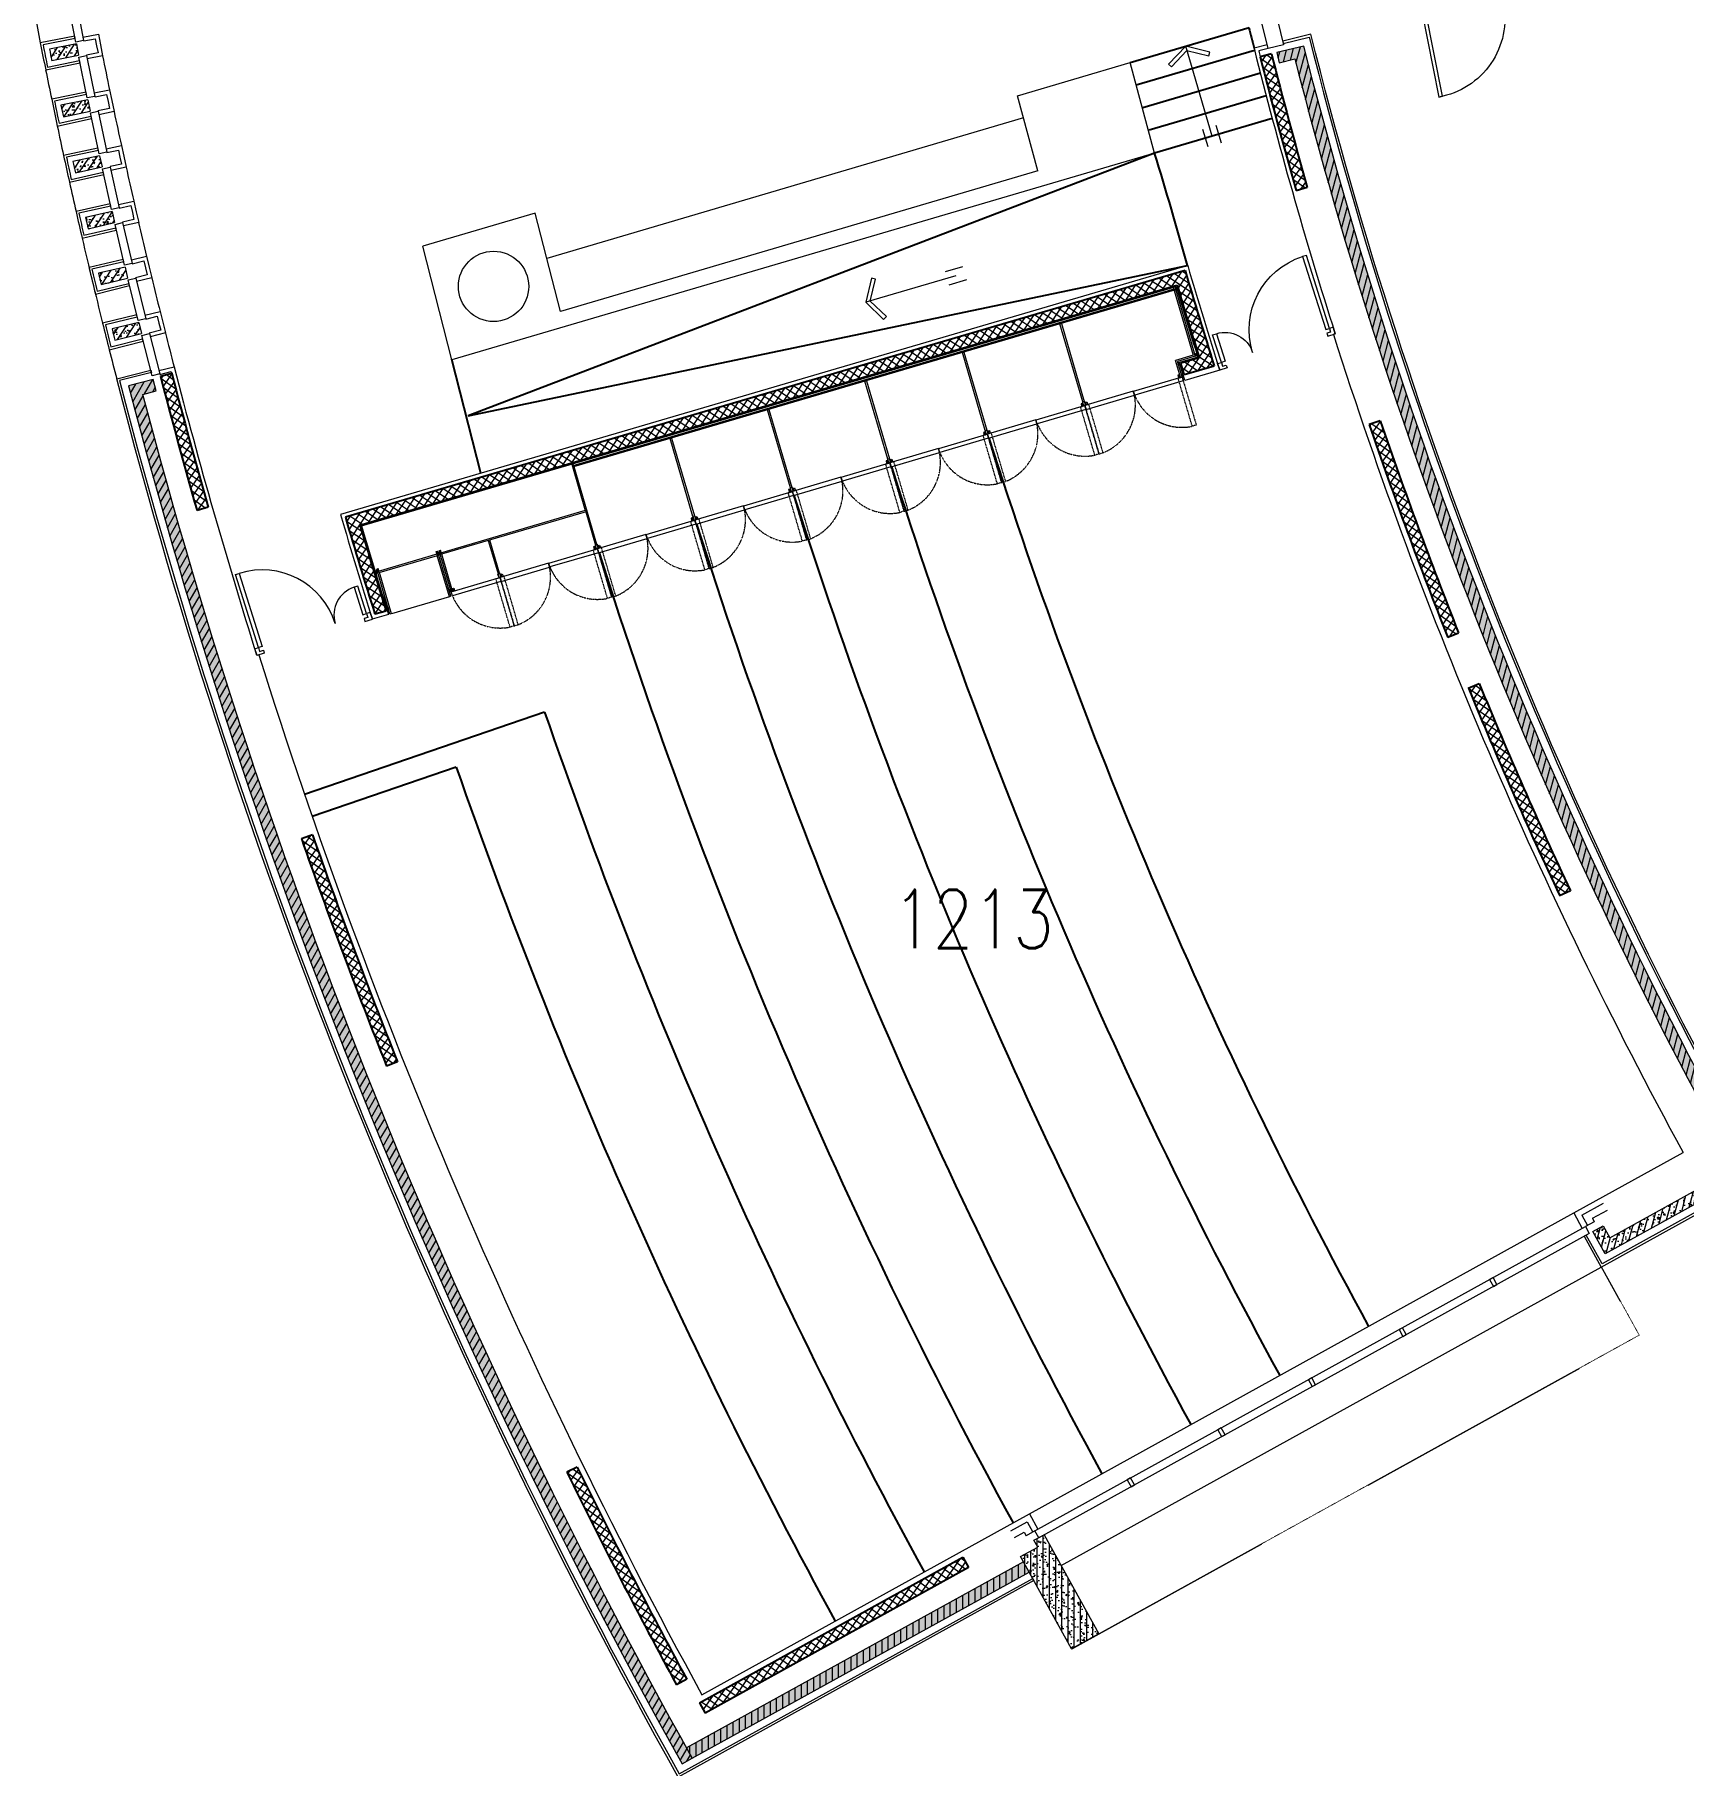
# Model space of a CAD drawing. Header units: inches. Extents: x 13084 to 220150, y 6494 to 167180.
# Drawn here: x 14498 to 35600, y 57131 to 79286 of the extents above; entities that cross this region are included whole.
import ezdxf
from ezdxf.enums import TextEntityAlignment as Align

# ---------------------------------------------------------------- set-up
doc = ezdxf.new("R2010")
doc.units = ezdxf.units.IN
doc.header["$MEASUREMENT"] = 0
doc.linetypes.add('Ground Floor$0$HIDDEN', pattern=[0.375, 0.25, -0.125])
for name, color, linetype, lineweight in [('Ground Floor$0$A-G2-G-Building-Elements-Below', 7, 'Continuous', 13), ('Ground Floor$0$A-G23-M-Stairs-Concrete', 251, 'Continuous', 25), ('Ground Floor$0$A-G250-G-Walls-Low-Level', 8, 'Continuous', 15), ('Ground Floor$0$A-G250-G-Walls-Precast-Concrete', 7, 'Continuous', 15), ('Ground Floor$0$A-G250-M-Walls-Blockwork', 7, 'Continuous', 25), ('Ground Floor$0$A-G252-H-Internal-Walls', 251, 'Continuous', 9), ('Ground Floor$0$A-G262-H-Precast-Panel', 251, 'Continuous', 5), ('Ground Floor$0$A-G312-M-Wall-Cladding-Panel', 7, 'Continuous', 9), ('Ground Floor$0$A-G312-M-Wall-Finish-Plaster', 7, 'Continuous', 15), ('Ground Floor$0$A-G321-M-Window', 251, 'Continuous', 9), ('Ground Floor$0$A-G322-M-Door', 251, 'Continuous', 15), ('Ground Floor$0$A-G4-M-Furniture-Built-In', 251, 'Continuous', 9), ('Ground Floor$0$A-Z036-G-Stair-Symbology', 251, 'Continuous', 15), ('Ground Floor$0$Z-Z001-S-Room-Name-Identification-250', 7, 'Continuous', 15)]:
    doc.layers.add(name, color=color, linetype=linetype, lineweight=lineweight)
doc.styles.add('Ground Floor$0$Tag-RomanS', font='romans.shx', dxfattribs={"width": 0.8})
pattern_1 = [(55, (31615.24, 164129.57), (-65.020194, 45.52763), []), (145, (31615.24, 164129.57), (-45.52763, -65.020194), [])]
pattern_2 = [(50, (31615.24, 164129.57), (182.18467, -15.93909), [19.05, -209.55]), (355, (31615.24, 164129.57), (-35.24283, 191.05664), [15.24, -167.64]), (100.451, (31630.42, 164128.24), (146.9425, 175.1167), [16.19, -178.09]), (46.1842, (31615.24, 164180.37), (271.07904, -42.04233), [28.575, -314.325]), (96.6356, (31637.83, 164176.87), (237.40423, 247.42556), [24.285, -267.135]), (351.184, (31615.24, 164180.37), (237.4046, 247.4251), [22.86, -251.46]), (21, (31640.64, 164167.67), (151.61488, -102.26552), [19.05, -209.55]), (326, (31640.64, 164167.67), (61.80203, 184.18797), [15.24, -167.64]), (71.4514, (31653.27, 164159.15), (213.4165, 81.92286), [16.19, -178.09]), (37.5, (31615.24, 164129.57), (3.088603, 84.55504), [0, -165.608, 0, -170.18, 0, -168.275]), (7.5, (31615.24, 164129.57), (66.81966, 100.180575), [0, -97.028, 0, -161.798, 0, -64.135]), (327.5, (31558.6, 164129.57), (135.590595, -5.728744), [0, -63.5, 0, -198.12, 0, -262.89]), (317.5, (31533.2, 164129.57), (148.12918, 25.42649), [0, -82.55, 0, -131.572, 0, -186.69])]
pattern_3 = [(60, (31615.24, 164129.57), (-68.740766, 39.6875), [])]
pattern_4 = [(75, (31615.24, 164129.57), (-76.67036, 20.54376), [])]
pattern_5 = [(56.57816, (31615.24, 164129.57), (-66.24939, 43.71966), [])]
pattern_6 = [(90, (31615.24, 164129.57), (-79.375, 7e-15), [])]

# ---------------------------------------------------------------- blocks, each defined once
blk = doc.blocks.new('Ground Floor$0$d64')
at = {"layer": 'Ground Floor$0$A-G322-M-Door'}
blk.add_lwpolyline([(61530, -126906), (62649, -126862), (62651, -126912), (61532, -126956)], close=True, dxfattribs=at)
for radius, start, end in [(100, 92.263, 182.263), (1020, 272.263, 3.6339)]:
    blk.add_arc((61631, -126927), radius, start, end, dxfattribs=at)
blk = doc.blocks.new('Ground Floor$0$tag-roomname')
at = {"lineweight": 18, "ltscale": 0.01, "style": 'Ground Floor$0$Tag-RomanS', "width": 0.8}
blk.add_attdef('ROOM_NO_2', text='', height=3, dxfattribs=at).set_placement((0, 1.612), align=Align.MIDDLE_CENTER)
at = {"linetype": 'ByBlock', "lineweight": 13, "ltscale": 0.01, "style": 'Ground Floor$0$Tag-RomanS', "width": 0.8, "flags": 1}
for tag, p in [('ROOM_NAME_1', (0, -2.288)), ('AREA', (0, -5.744))]:
    blk.add_attdef(tag, text='', height=2.8, dxfattribs=at).set_placement(p, align=Align.MIDDLE_CENTER)
blk = doc.blocks.new('Ground Floor$0$A$C647553F4')
for p, q in [((2, 0), (0, 0)), ((2, -21), (2, 0)), ((2, -21), (0, -21)), ((17, -8), (2, -8)), ((17, -13), (2, -13)), ((5, -36), (30, -36)), ((5, -39), (5, -36)), ((10, -13), (8, -36)), ((11, -3), (11, -8)), ((11, -3), (24, -3)), ((13, -5), (21, -5)), ((13, -8), (13, -5)), ((13, -15), (13, -13)), ((21, -15), (13, -15)), ((21, -5), (21, -15)), ((24, -3), (27, -36)), ((30, -39), (30, -36))]:
    blk.add_line(p, q)
at = {"elevation": 0}
blk.add_lwpolyline([(5, -36), (30, -36), (30, -39), (5, -39)], close=True, dxfattribs=at)
blk.add_circle((17, -10), 2.46)
blk = doc.blocks.new('Ground Floor$0$A$C05DB4EB2')
h = blk.add_hatch(color=256)
h.paths.add_polyline_path([(-13, -48), (13, -48), (13, -2), (-13, -2)], flags=16)
h.paths.add_polyline_path([(-15, -50), (15, -50), (15, 0), (-15, 0)])
for points in [[(-15, -50), (15, -50), (15, 0), (-15, 0)], [(-13, -48), (13, -48), (13, -2), (-13, -2)]]:
    blk.add_lwpolyline(points, close=True)
blk = doc.blocks.new('Ground Floor$0$Door-lecture hall-1600')
at = {"layer": 'Ground Floor$0$A-G322-M-Door'}
for points in [[(50, 1068), (100, 1068), (100, 88), (50, 88)], [(1500, 458), (1450, 458), (1450, 88), (1500, 88)], [(50, 88), (50, 38), (100, 38), (100, 0), (0, 0), (0, 88)], [(1500, 88), (1500, 38), (1450, 38), (1450, 0), (1550, 0), (1550, 88)]]:
    blk.add_lwpolyline(points, close=True, dxfattribs=at)
for centre, radius, start, end in [((100, 88), 980, 0.0033, 90), ((1450, 88), 370, 90, 180)]:
    blk.add_arc(centre, radius, start, end, dxfattribs=at)

msp = doc.modelspace()

# ---------------------------------------------------------------- hatches: boundary and pattern name
at = {"layer": 'Ground Floor$0$A-G252-H-Internal-Walls'}
h = msp.add_hatch(dxfattribs=at)
h.set_pattern_fill('ANSI37', color=256, scale=25, angle=10, style=0)
h.set_pattern_definition(pattern_1)
h.paths.add_polyline_path([(30329, 79040), (30184, 79003, 0.007429), (30643, 77290), (30787, 77331, -0.007429)])
h = msp.add_hatch(dxfattribs=at)
h.set_pattern_fill('ANSI37', color=256, scale=25, angle=56, style=0)
h.set_pattern_definition([(326.5, (131627.13, 14451.19), (-43.81, -66.189687), []), (236.5, (131627.13, 14451.19), (-66.189687, 43.81), [])])
h.paths.add_polyline_path([(29221, 76267, 0.005191), (29595, 75048), (29212, 74935), (29170, 75079), (29405, 75148, -0.00396), (29120, 76081), (18662, 73006, 0.003968), (18998, 71906), (18853, 71866, -0.00447), (18475, 73108)])
h = msp.add_hatch(dxfattribs=at)
h.set_pattern_fill('ANSI37', color=256, scale=25, angle=10, style=0)
h.set_pattern_definition(pattern_1)
h.paths.add_polyline_path([(16253, 74951), (16108, 74913, 0.005988), (16577, 73194), (16721, 73235, -0.005988)])
h = msp.add_hatch(dxfattribs=at)
h.set_pattern_fill('ANSI37', color=256, scale=25, angle=10, style=0)
h.set_pattern_definition(pattern_1)
h.paths.add_polyline_path([(31721, 74343), (31580, 74294, 0.012165), (32585, 71571), (32724, 71627, -0.012009)])
h = msp.add_hatch(dxfattribs=at)
h.set_pattern_fill('ANSI37', color=256, scale=25, angle=10, style=0)
h.set_pattern_definition(pattern_1)
h.paths.add_polyline_path([(32988, 70978), (32848, 70922, 0.012173), (34017, 68263), (34154, 68324, -0.012216)])
h = msp.add_hatch(dxfattribs=at)
h.set_pattern_fill('ANSI37', color=256, scale=25, angle=10, style=0)
h.set_pattern_definition(pattern_1)
h.paths.add_polyline_path([(18054, 69043), (17913, 68993, 0.010445), (19003, 66082), (19142, 66138, -0.010445)])
h = msp.add_hatch(dxfattribs=at)
h.set_pattern_fill('ANSI37', color=256, scale=25, angle=10, style=0)
h.set_pattern_definition(pattern_1)
h.paths.add_polyline_path([(21444, 60949), (21309, 60883, 0.010288), (22713, 58162), (22845, 58234, -0.010288)])
h = msp.add_hatch(dxfattribs=at)
h.set_pattern_fill('ANSI37', color=256, scale=25, angle=10, style=0)
h.set_pattern_definition([(55, (31603.13, 164151.48), (-65.020194, 45.52763), []), (145, (31603.13, 164151.48), (-45.52763, -65.020194), [])])
h.paths.add_polyline_path([(26452, 59664), (26379, 59795), (23009, 57932), (23082, 57801)])
at = {"layer": 'Ground Floor$0$A-G262-H-Precast-Panel'}
h = msp.add_hatch(dxfattribs=at)
h.set_pattern_fill('AR-CONC', color=256, style=0)
h.set_pattern_definition(pattern_2)
h.paths.add_polyline_path([(15046, 79095), (15033, 79167), (14689, 79100, 0.000249), (14703, 79027)])
h.paths.add_polyline_path([(15046, 79095), (14703, 79027, 0.000249), (14718, 78954), (15060, 79024)])
h = msp.add_hatch(dxfattribs=at)
h.set_pattern_fill('ANSI31', color=256, scale=25, angle=11.5782, style=0)
h.set_pattern_definition(pattern_5)
h.paths.add_polyline_path([(15046, 79095), (14703, 79027, 0.000249), (14718, 78954), (15060, 79024)])
h.paths.add_polyline_path([(15046, 79095), (15033, 79167), (14689, 79100, 0.000249), (14703, 79027)])
h = msp.add_hatch(dxfattribs=at)
h.set_pattern_fill('AR-CONC', color=256, style=0)
h.set_pattern_definition(pattern_2)
h.paths.add_polyline_path([(30742, 79140), (30396, 79056), (30429, 78926), (30628, 78975, 0.032582), (33022, 71625), (33161, 71681, -0.033171)])
h = msp.add_hatch(dxfattribs=at)
h.set_pattern_fill('ANSI31', color=256, scale=25, angle=30, style=0)
h.set_pattern_definition(pattern_4)
h.paths.add_polyline_path([(30742, 79140), (30396, 79056), (30429, 78926), (30628, 78975, 0.032582), (33022, 71625), (33161, 71681, -0.033171)])
h = msp.add_hatch(dxfattribs=at)
h.set_pattern_fill('ANSI31', color=256, scale=25, angle=11.5782, style=0)
h.set_pattern_definition(pattern_5)
h.paths.add_polyline_path([(15178, 78450), (14835, 78381, 0.000497), (14866, 78235), (15208, 78308)])
h = msp.add_hatch(dxfattribs=at)
h.set_pattern_fill('AR-CONC', color=256, style=0)
h.set_pattern_definition(pattern_2)
h.paths.add_polyline_path([(15178, 78450), (14835, 78381, 0.000497), (14866, 78235), (15208, 78308)])
h = msp.add_hatch(dxfattribs=at)
h.set_pattern_fill('AR-CONC', color=256, style=0)
h.set_pattern_definition(pattern_2)
h.paths.add_polyline_path([(15361, 77594), (15330, 77736), (14988, 77663, 0.000497), (15020, 77517)])
h = msp.add_hatch(dxfattribs=at)
h.set_pattern_fill('ANSI31', color=256, scale=25, angle=11.5782, style=0)
h.set_pattern_definition(pattern_5)
h.paths.add_polyline_path([(15330, 77736), (14988, 77663, 0.000497), (15020, 77517), (15361, 77594)])
h = msp.add_hatch(dxfattribs=at)
h.set_pattern_fill('ANSI31', color=256, scale=25, angle=11.5782, style=0)
h.set_pattern_definition(pattern_5)
h.paths.add_polyline_path([(15490, 77023), (15148, 76946, 0.000497), (15182, 76801), (15522, 76881)])
h = msp.add_hatch(dxfattribs=at)
h.set_pattern_fill('AR-CONC', color=256, style=0)
h.set_pattern_definition(pattern_2)
h.paths.add_polyline_path([(15490, 77023), (15148, 76946, 0.000497), (15182, 76801), (15522, 76881)])
h = msp.add_hatch(dxfattribs=at)
h.set_pattern_fill('AR-CONC', color=256, style=0)
h.set_pattern_definition(pattern_2)
h.paths.add_polyline_path([(15655, 76311), (15315, 76231, 0.000497), (15350, 76086), (15689, 76170)])
h = msp.add_hatch(dxfattribs=at)
h.set_pattern_fill('ANSI31', color=256, scale=25, angle=11.5782, style=0)
h.set_pattern_definition(pattern_5)
h.paths.add_polyline_path([(15655, 76311), (15315, 76231, 0.000497), (15350, 76086), (15689, 76170)])
h = msp.add_hatch(dxfattribs=at)
h.set_pattern_fill('ANSI31', color=256, scale=25, angle=11.5782, style=0)
h.set_pattern_definition(pattern_5)
h.paths.add_polyline_path([(15830, 75601), (15490, 75518, 0.000497), (15526, 75373), (15865, 75460)])
h = msp.add_hatch(dxfattribs=at)
h.set_pattern_fill('AR-CONC', color=256, style=0)
h.set_pattern_definition(pattern_2)
h.paths.add_polyline_path([(15830, 75601), (15490, 75518, 0.000497), (15526, 75373), (15865, 75460)])
h = msp.add_hatch(dxfattribs=at)
h.set_pattern_fill('AR-CONC', color=256, style=0)
h.set_pattern_definition(pattern_2)
h.paths.add_polyline_path([(15884, 74681), (16054, 74725), (16016, 74871), (15701, 74789, 0.032102), (18709, 65674), (18848, 65730, -0.031598)])
h = msp.add_hatch(dxfattribs=at)
h.set_pattern_fill('ANSI31', color=256, scale=25, angle=15, style=0)
h.set_pattern_definition(pattern_3)
h.paths.add_polyline_path([(15884, 74681), (16054, 74725), (16016, 74871), (15701, 74789, 0.032102), (18709, 65674), (18848, 65730, -0.031598)])
h = msp.add_hatch(dxfattribs=at)
h.set_pattern_fill('AR-CONC', color=256, style=0)
h.set_pattern_definition(pattern_2)
h.paths.add_polyline_path([(33161, 71681), (33022, 71625, 0.032582), (36351, 64649), (36482, 64721, -0.032614)])
h = msp.add_hatch(dxfattribs=at)
h.set_pattern_fill('ANSI31', color=256, scale=25, angle=30, style=0)
h.set_pattern_definition(pattern_4)
h.paths.add_polyline_path([(33161, 71681), (33022, 71625, 0.032582), (36351, 64649), (36482, 64721, -0.032614)])
h = msp.add_hatch(dxfattribs=at)
h.set_pattern_fill('AR-CONC', color=256, style=0)
h.set_pattern_definition(pattern_2)
h.paths.add_polyline_path([(18848, 65730), (18709, 65674, 0.031596), (22784, 57151), (22915, 57223), (22843, 57355, -0.031095)])
h = msp.add_hatch(dxfattribs=at)
h.set_pattern_fill('ANSI31', color=256, scale=25, angle=15, style=0)
h.set_pattern_definition(pattern_3)
h.paths.add_polyline_path([(18848, 65730), (18709, 65674, 0.031596), (22784, 57151), (22915, 57223), (22843, 57355, -0.031095)])
h = msp.add_hatch(dxfattribs=at)
h.set_pattern_fill('AR-CONC', color=256, style=0)
h.set_pattern_definition(pattern_2)
edge = h.paths.add_edge_path()
edge.add_line((36351, 64649), (34599, 63681))
edge.add_line((34599, 63681), (34442, 63965))
edge.add_line((34442, 63965), (34573, 64038))
edge.add_line((34573, 64038), (34658, 63885))
edge.add_line((34658, 63885), (36278, 64780))
edge.add_line((36278, 64780), (36350, 64649))
h = msp.add_hatch(dxfattribs=at)
h.set_pattern_fill('ANSI31', color=256, scale=25, angle=30, style=0)
h.set_pattern_definition(pattern_4)
edge = h.paths.add_edge_path()
edge.add_line((36351, 64649), (34599, 63681))
edge.add_line((34599, 63681), (34442, 63965))
edge.add_line((34442, 63965), (34573, 64038))
edge.add_line((34573, 64038), (34658, 63885))
edge.add_line((34658, 63885), (36278, 64780))
edge.add_line((36278, 64780), (36350, 64649))
h = msp.add_hatch(dxfattribs=at)
h.set_pattern_fill('AR-CONC', color=256, style=0)
h.set_pattern_definition(pattern_2)
h.paths.add_polyline_path([(27771, 58622), (27118, 59803), (27337, 59924), (27288, 60012), (27420, 60084), (28121, 58815)])
h = msp.add_hatch(dxfattribs=at)
h.set_pattern_fill('ANSI31', color=256, scale=25, angle=45, style=0)
h.set_pattern_definition(pattern_6)
h.paths.add_polyline_path([(27771, 58622), (27118, 59803), (27337, 59924), (27288, 60012), (27420, 60084), (28121, 58815)])
h = msp.add_hatch(dxfattribs=at)
h.set_pattern_fill('ANSI31', color=256, scale=25, angle=45, style=0)
h.set_pattern_definition(pattern_6)
h.paths.add_polyline_path([(27227, 59606), (27154, 59738), (22843, 57355), (22915, 57223)])
h = msp.add_hatch(dxfattribs=at)
h.set_pattern_fill('AR-CONC', color=256, style=0)
h.set_pattern_definition(pattern_2)
h.paths.add_polyline_path([(27227, 59606), (27154, 59738), (22843, 57355), (22915, 57223)])

# ---------------------------------------------------------------- linework, layer by layer
at = {"layer": 'Ground Floor$0$A-G2-G-Building-Elements-Below', "linetype": 'Ground Floor$0$HIDDEN'}
for p, q in [((35035, 62637), (34552, 63512)), ((27771, 58622), (35035, 62637))]:
    msp.add_line(p, q, dxfattribs=at)
at = {"layer": 'Ground Floor$0$A-G23-M-Stairs-Concrete'}
for p, q in [((30041, 79374, 0), (28519, 78926)), ((30113, 79082), (28596, 78637)), ((30187, 78791), (28681, 78349)), ((30262, 78501), (28765, 78061)), ((30339, 78211), (28833, 77768)), ((28832, 77768), (20049, 74406)), ((20049, 74406), (29255, 76329)), ((20210, 73672), (19837, 75126)), ((21026, 70614, 0), (17954, 69560, 0)), ((19895, 69909, 0), (18052, 69276, 0))]:
    msp.add_line(p, q, dxfattribs=at)
for centre, radius, start, end in [((88036, 93627, 0), 59721, 193.8075, 194.0644), ((-28360, 60200), 59830, 15.63868, 17.07558), ((88340, 93738, 0), 64675, 197.65625, 208.6284), ((88340, 93738, 0), 65975, 197.63123, 208.63432), ((88340, 93738, 0), 67275, 197.60718, 208.64001), ((88340, 93738, 0), 68575, 197.58403, 208.64548), ((88340, 93738, 0), 69875, 197.56175, 208.65075), ((88340, 93738, 0), 71175, 198.95899, 208.65582), ((88340, 93738, 0), 72475, 199.19573, 208.66071)]:
    msp.add_arc(centre, radius, start, end, dxfattribs=at)
at = {"layer": 'Ground Floor$0$A-G250-G-Walls-Low-Level'}
for p, q in [((27232, 60352, 0), (34198, 64202, 0)), ((27637, 59690), (34547, 63509))]:
    msp.add_line(p, q, dxfattribs=at)
for centre, radius, start, end in [((88115, 93630), 74950, 190.82191, 191.11622), ((94587, 94966, 0), 80809, 191.38467, 191.70019), ((88115, 93630), 74950, 191.38378, 191.67822), ((94574, 95029, 0), 80809, 191.94667, 192.26219), ((88115, 93630), 74950, 191.94578, 192.24022), ((94560, 95093, 0), 80809, 192.50867, 192.82419), ((88115, 93630), 74950, 192.50778, 192.80222), ((94545, 95156, 0), 80809, 193.07067, 193.38619), ((88115, 93630), 74950, 193.06978, 193.92622), ((94530, 95219, 0), 80809, 193.63267, 193.94819), ((94514, 95282, 0), 80809, 194.19467, 194.51019), ((88115, 93630), 74950, 194.19378, 194.48822)]:
    msp.add_arc(centre, radius, start, end, dxfattribs=at)
at = {"layer": 'Ground Floor$0$A-G250-G-Walls-Precast-Concrete'}
for p, q in [((15033, 79167), (15060, 79024, 0)), ((15178, 78450, 0), (15208, 78308, 0)), ((15330, 77736, 0), (15361, 77594, 0)), ((15490, 77023, 0), (15522, 76881, 0)), ((15655, 76311, 0), (15689, 76170, 0)), ((15830, 75601), (15865, 75460)), ((27118, 59803), (27161, 59827))]:
    msp.add_line(p, q, dxfattribs=at)
at = {"layer": 'Ground Floor$0$A-G250-G-Walls-Precast-Concrete', "elevation": 0}
for points in [[(15033, 79167), (14689, 79100, 0.000497), (14718, 78954), (15060, 79024)], [(15178, 78450), (14835, 78381, 0.000497), (14866, 78235), (15208, 78308)], [(15330, 77736), (14988, 77663, 0.000497), (15020, 77517), (15361, 77594)], [(15490, 77023), (15148, 76946, 0.000497), (15182, 76801), (15522, 76881)], [(15655, 76311), (15315, 76231, 0.000497), (15350, 76086), (15689, 76170)]]:
    msp.add_lwpolyline(points, format="xyb", dxfattribs=at)
at = {"layer": 'Ground Floor$0$A-G250-G-Walls-Precast-Concrete'}
for points in [[(36482, 64721, -0.065857), (30742, 79140), (30396, 79056), (30429, 78926), (30628, 78975, 0.065233), (36351, 64649)], [(22916, 57224, -0.063259), (15884, 74681), (16054, 74725), (16016, 74871), (15701, 74789, 0.063763), (22784, 57151)]]:
    msp.add_lwpolyline(points, format="xyb", close=True, dxfattribs=at)
msp.add_lwpolyline([(15830, 75601), (15490, 75518, 0.000497), (15526, 75373), (15865, 75460)], format="xyb", dxfattribs=at)
for points in [[(36351, 64649), (34599, 63681), (34442, 63965), (34573, 64038), (34658, 63885), (36278, 64780), (36350, 64649)], [(27227, 59606), (27154, 59738), (22843, 57355), (22915, 57223), (27227, 59606)]]:
    msp.add_lwpolyline(points, dxfattribs=at)
msp.add_lwpolyline([(27771, 58622), (27118, 59803), (27337, 59924), (27288, 60012), (27420, 60084), (28121, 58815)], close=True, dxfattribs=at)
at = {"layer": 'Ground Floor$0$A-G250-M-Walls-Blockwork'}
for p, q in [((30329, 79040, 0), (30184, 79003, 0)), ((30643, 77290, 0), (30787, 77331, 0)), ((29222, 76267, 0), (18476, 73108, 0)), ((18662, 73007, 0), (29119, 76080, 0)), ((29405, 75148, 0), (29169, 75079, 0)), ((16108, 74913), (16253, 74951)), ((29212, 74935, 0), (29169, 75079, 0)), ((29212, 74935, 0), (29595, 75048, 0)), ((31721, 74343), (31580, 74294)), ((16721, 73235), (16577, 73194)), ((18998, 71906, 0), (18853, 71866, 0)), ((32585, 71571), (32724, 71627)), ((32848, 70922, 0), (32988, 70978, 0)), ((18054, 69043), (17913, 68993)), ((34154, 68324, 0), (34017, 68263, 0)), ((19142, 66138), (19003, 66082)), ((21444, 60949), (21309, 60883)), ((23009, 57932), (26379, 59795)), ((26452, 59664), (23082, 57801)), ((26379, 59795), (26452, 59664)), ((22845, 58234), (22713, 58162)), ((23009, 57932), (23082, 57801))]:
    msp.add_line(p, q, dxfattribs=at)
for centre, radius, start, end in [((88044, 93595, 0), 59672, 194.15491, 195.85757), ((88044, 93595, 0), 59522, 194.15491, 195.85753), ((85710, 92908, 0), 58888, 196.4144, 197.65504), ((85710, 92908, 0), 59039, 196.55989, 197.50617), ((88115, 93630), 74400, 194.57028, 195.94271), ((88115, 93630), 74250, 194.57028, 195.94271), ((88044, 93595), 59672, 198.87182, 201.65974), ((88751, 93866), 60280, 198.89805, 201.65013), ((88115, 93629, 0), 72600, 196.41953, 197.44401), ((88115, 93629, 0), 72450, 196.53823, 197.44765), ((88044, 93595, 0), 59671, 202.33187, 205.12162), ((87883, 93527, 0), 59346, 202.33065, 205.13012), ((88115, 93630), 74400, 199.33766, 201.73144), ((88115, 93630), 74250, 199.33766, 201.73144), ((88115, 93630), 74250, 206.11298, 208.47072), ((88115, 93630), 74400, 206.11298, 208.47072)]:
    msp.add_arc(centre, radius, start, end, dxfattribs=at)
at = {"layer": 'Ground Floor$0$A-G312-M-Wall-Cladding-Panel'}
for p, q in [((15019, 79235, 0), (15013, 79265, 0)), ((15080, 78926, 0), (15074, 78955, 0)), ((15163, 78519, 0), (15157, 78548, 0)), ((15228, 78210, 0), (15222, 78240, 0)), ((15315, 77804, 0), (15309, 77833, 0)), ((15383, 77496, 0), (15376, 77525, 0)), ((15474, 77091, 0), (15467, 77120, 0)), ((15544, 76784, 0), (15538, 76813, 0)), ((15639, 76379, 0), (15633, 76408, 0)), ((15713, 76073, 0), (15706, 76102, 0))]:
    msp.add_line(p, q, dxfattribs=at)
at = {"layer": 'Ground Floor$0$A-G312-M-Wall-Cladding-Panel', "elevation": 0}
for points in [[(15013, 79265), (14571, 79179, 0.001167), (14640, 78836), (15080, 78926)], [(15019, 79235), (14607, 79155, 0.000967), (14663, 78871), (15074, 78955)], [(15157, 78548), (14717, 78459, 0.001167), (14788, 78116), (15228, 78210)], [(15163, 78519), (14752, 78435, 0.000967), (14811, 78152), (15222, 78240)], [(15309, 77833), (14869, 77739, 0.001167), (14944, 77397), (15383, 77496)], [(15315, 77804), (14905, 77716, 0.000967), (14967, 77433), (15376, 77525)], [(15467, 77120), (15028, 77022, 0.001167), (15107, 76681), (15544, 76784)], [(15474, 77091), (15064, 76999, 0.000967), (15129, 76717), (15538, 76813)], [(15633, 76408), (15195, 76306, 0.001167), (15277, 75965), (15713, 76073)], [(15639, 76379), (15231, 76283, 0.000967), (15299, 76002), (15706, 76102)]]:
    msp.add_lwpolyline(points, format="xyb", dxfattribs=at)
at = {"layer": 'Ground Floor$0$A-G312-M-Wall-Cladding-Panel'}
for points in [[(30480, 79174), (30811, 79255, 0.066675), (36612, 64685), (34559, 63550), (34356, 63918), (34329, 63903), (34547, 63509), (36652, 64673, -0.06693), (30833, 79291), (30473, 79203)], [(27287, 59497), (22736, 56982, -0.064599), (15549, 74879), (15984, 74990), (15992, 74961), (15585, 74857, 0.064398), (22748, 57022), (27273, 59523)]]:
    msp.add_lwpolyline(points, format="xyb", close=True, dxfattribs=at)
for points in [[(15812, 75669), (15805, 75698), (15368, 75591, 0.001167), (15453, 75252), (15889, 75363), (15881, 75392)], [(15811, 75669), (15405, 75569, 0.000967), (15475, 75288), (15881, 75392)]]:
    msp.add_lwpolyline(points, format="xyb", dxfattribs=at)
at = {"layer": 'Ground Floor$0$A-G312-M-Wall-Finish-Plaster'}
for p, q in [((30273, 79155, 0), (30105, 79114, 0)), ((30285, 79106, 0), (30166, 79077, 0)), ((29256, 76329, 0), (18414, 73142, 0)), ((18680, 72996, 0), (29109, 76062, 0)), ((31144, 75456, 0), (31120, 75449, 0)), ((29386, 75158, 0), (29152, 75089, 0)), ((16089, 74985, 0), (16283, 75035, 0)), ((16100, 74942), (16101, 74937)), ((16101, 74937), (16247, 74974)), ((29218, 74859, 0), (29151, 75089, 0)), ((29666, 74990, 0), (29218, 74859, 0)), ((19027, 71863, 0), (18820, 71805)), ((17366, 71348), (17342, 71340)), ((34198, 64202), (35599, 64976, 0)), ((34300, 64173), (34580, 64328)), ((34198, 64202, 0), (34307, 64005, 0)), ((34300, 64173), (34373, 64041, 0)), ((34460, 64090, 0), (34347, 64027)), ((34436, 64134), (34629, 64240)), ((34436, 64134), (34460, 64090, 0)), ((23039, 58034), (27232, 60352)), ((27232, 60352), (27340, 60155, 0)), ((26992, 60134), (27202, 60250)), ((27040, 60046), (27163, 60114, 0)), ((27163, 60114, 0), (27187, 60070, 0)), ((27301, 60133), (27187, 60070, 0)), ((27202, 60250), (27275, 60118, 0))]:
    msp.add_line(p, q, dxfattribs=at)
at = {"layer": 'Ground Floor$0$A-G312-M-Wall-Finish-Plaster', "elevation": 0}
for points in [[(15117, 79254), (15314, 79292), (15341, 79154), (15369, 79015), (15172, 78975)], [(15126, 79205), (15274, 79234), (15292, 79144), (15310, 79054), (15162, 79024), (15163, 79019)], [(15261, 78539), (15458, 78579), (15486, 78441), (15516, 78302), (15319, 78261)], [(15270, 78495), (15271, 78490), (15419, 78520), (15438, 78431), (15456, 78341), (15309, 78310), (15310, 78304)], [(15413, 77825), (15609, 77867), (15639, 77729), (15669, 77591), (15474, 77547)], [(15422, 77781), (15423, 77776), (15571, 77807), (15590, 77718), (15610, 77629), (15463, 77596), (15464, 77591)], [(15571, 77113), (15767, 77156), (15798, 77019), (15830, 76881), (15635, 76836)], [(15581, 77069), (15582, 77064), (15729, 77097), (15750, 77008), (15770, 76918), (15624, 76884), (15625, 76879)], [(15737, 76402), (15932, 76448), (15965, 76310), (15998, 76173), (15803, 76126)], [(15747, 76358), (15748, 76353), (15895, 76388), (15916, 76299), (15938, 76209), (15791, 76174), (15793, 76169)], [(15909, 75693), (16104, 75740), (16138, 75604), (16173, 75467), (15978, 75417)], [(15920, 75649), (15921, 75644), (16068, 75680), (16090, 75591), (16112, 75503), (15966, 75466), (15967, 75460)]]:
    msp.add_lwpolyline(points, dxfattribs=at)
at = {"layer": 'Ground Floor$0$A-G312-M-Wall-Finish-Plaster'}
msp.add_lwpolyline([(15125, 79210), (15126, 79205)], dxfattribs=at)
for centre, radius, start, end in [((88044, 93595, 0), 59721, 194.03322, 197.68167), ((88044, 93595, 0), 59671, 194.08152, 194.15491), ((85710, 92908, 0), 58838, 196.36574, 197.72906), ((88115, 93630, 0), 61566, 196.57984, 197.45931), ((88044, 93595, 0), 59746, 197.6816, 208.62124), ((88115, 93630), 74250, 194.55158, 194.57028), ((88115, 93630), 74200, 194.51313, 197.48146), ((88115, 93629), 72650, 196.38007, 197.48225), ((88115, 93629, 0), 72435, 196.54991, 197.48758), ((88115, 93630), 74175, 197.48147, 208.67755)]:
    msp.add_arc(centre, radius, start, end, dxfattribs=at)
at = {"layer": 'Ground Floor$0$A-G321-M-Window', "elevation": 0}
msp.add_lwpolyline([(30096, 79884), (30295, 79932), (30484, 79155), (30285, 79106)], close=True, dxfattribs=at)
at = {"layer": 'Ground Floor$0$A-G321-M-Window'}
for points in [[(14925, 79716), (15024, 79735), (15125, 79210), (15027, 79191), (14925, 79716)], [(15065, 78999), (15163, 79019), (15270, 78495), (15172, 78475), (15065, 78999)], [(15212, 78283), (15310, 78304), (15422, 77781), (15324, 77760), (15212, 78283)], [(15366, 77569), (15464, 77591), (15581, 77069), (15484, 77047), (15366, 77569)], [(15527, 76856), (15625, 76879), (15747, 76358), (15650, 76335), (15527, 76856)], [(15695, 76145), (15793, 76169), (15920, 75649), (15823, 75625), (15695, 76145)], [(15870, 75435), (15967, 75460), (16100, 74942), (16003, 74917), (15870, 75435)]]:
    msp.add_lwpolyline(points, dxfattribs=at)
for points in [[(27301, 60133), (34347, 64027), (34395, 63939), (27349, 60045)], [(33165, 63374), (33121, 63350), (33170, 63262), (33213, 63286)], [(32005, 62733), (31962, 62709), (32010, 62621), (32054, 62645)], [(30846, 62092), (30802, 62068), (30850, 61980), (30894, 62004)], [(29686, 61451), (29642, 61427), (29691, 61339), (29734, 61364)], [(28526, 60810), (28483, 60786), (28531, 60698), (28575, 60723)]]:
    msp.add_lwpolyline(points, close=True, dxfattribs=at)
at = {"layer": 'Ground Floor$0$A-G4-M-Furniture-Built-In'}
for p, q in [((27080, 78504), (28520, 78927)), ((28833, 77768), (28520, 78927)), ((27340, 77544), (27080, 78504)), ((27156, 78219), (21054, 76420)), ((28832, 77768), (19838, 75124)), ((27339, 77543), (21228, 75741)), ((20905, 77001), (19465, 76578)), ((21228, 75741), (20905, 77001)), ((19838, 75124), (19465, 76578))]:
    msp.add_line(p, q, dxfattribs=at)
at = {"layer": 'Ground Floor$0$A-G4-M-Furniture-Built-In', "ltscale": 0.25}
for p, q in [((29090, 76056, 0), (29071, 76050, 0)), ((29071, 76050, 0), (29076, 76031, 0)), ((29082, 76012, 0), (29325, 75182, 0)), ((29090, 76056, 0), (29351, 75169, 0)), ((29326, 75182, 0), (29101, 75116, 0)), ((29164, 74900, 0), (29101, 75116, 0)), ((29352, 75169, 0), (29126, 75102, 0)), ((29184, 74906, 0), (29126, 75102, 0)), ((29164, 74900, 0), (29184, 74906, 0)), ((19637, 72668, 0), (19656, 72673, 0)), ((19826, 72097, 0), (19656, 72673, 0)), ((19675, 72679, 0), (19695, 72685, 0)), ((19829, 72156, 0), (19675, 72679, 0)), ((19703, 72655, 0), (19695, 72685, 0)), ((18877, 72444, 0), (18896, 72450, 0)), ((18905, 72420, 0), (18896, 72450, 0)), ((18900, 72419, 0), (19651, 72639, 0)), ((18906, 72400, 0), (19656, 72620, 0)), ((19646, 72638, 0), (19637, 72668, 0)), ((19656, 72620, 0), (19651, 72639, 0)), ((19807, 72091, 0), (19651, 72619, 0)), ((19704, 72634, 0), (19699, 72654, 0)), ((19848, 72162, 0), (19709, 72636, 0)), ((19046, 71869, 0), (18877, 72444, 0)), ((18906, 72400, 0), (18900, 72419, 0)), ((19066, 71873, 0), (18911, 72401, 0)), ((19807, 72091, 0), (19066, 71873, 0)), ((19826, 72097, 0), (19807, 72091, 0)), ((19848, 72162, 0), (19829, 72156, 0)), ((19066, 71874, 0), (19046, 71869, 0))]:
    msp.add_line(p, q, dxfattribs=at)
at = {"layer": 'Ground Floor$0$A-G4-M-Furniture-Built-In', "ltscale": 0.25, "extrusion": (-9.26094e-16, -4.52778e-16, -1)}
for p, q in [((29095, 76037, 0), (29123, 76014, 0)), ((29115, 76042, 0), (29104, 76008, 0)), ((29342, 75197, 0), (29380, 75177, 0)), ((29371, 75206, 0), (29351, 75169, 0)), ((29131, 75083, 0), (29159, 75060, 0)), ((29151, 75089, 0), (29140, 75055, 0)), ((29175, 74935, 0), (29203, 74912, 0)), ((29194, 74940, 0), (29184, 74906, 0)), ((19662, 72654, 0), (19690, 72631, 0)), ((19681, 72660, 0), (19670, 72625, 0)), ((18855, 72417, 0), (18891, 72396, 0)), ((18883, 72425, 0), (18864, 72388, 0)), ((19801, 72179, 0), (19829, 72156, 0)), ((19821, 72185, 0), (19810, 72151, 0)), ((19003, 71942, 0), (19031, 71920, 0)), ((19023, 71948, 0), (19011, 71914, 0))]:
    msp.add_line(p, q, dxfattribs=at)
at = {"layer": 'Ground Floor$0$A-G4-M-Furniture-Built-In', "ltscale": 0.25, "extrusion": (-9.26095e-16, -4.52777e-16, -1), "elevation": 0}
for points in [[(-29087, 76013), (-21397, 73753), (-21392, 73772), (-29081, 76033), (-29087, 76013)], [(-20429, 72385), (-20448, 72390), (-20323, 72816), (-20304, 72811)]]:
    msp.add_lwpolyline(points, close=True, dxfattribs=at)
at = {"layer": 'Ground Floor$0$A-G4-M-Furniture-Built-In', "ltscale": 0.25, "extrusion": (-9.26094e-16, -4.52778e-16, -1), "elevation": 0}
for points in [[(-29104, 76008), (-29123, 76014), (-29115, 76042), (-29095, 76037)], [(-29351, 75169), (-29380, 75177), (-29371, 75206), (-29342, 75197)], [(-29199, 74853), (-28578, 74671), (-28563, 74722), (-29184, 74904)], [(-29140, 75055), (-29159, 75060), (-29151, 75089), (-29131, 75083)], [(-29184, 74906), (-29203, 74912), (-29194, 74940), (-29175, 74935)], [(-27951, 74486), (-27331, 74304), (-27316, 74355), (-27936, 74537)], [(-26704, 74120), (-26084, 73937), (-26069, 73988), (-26689, 74170)], [(-25456, 73753), (-24836, 73571), (-24821, 73622), (-25441, 73804)], [(-24209, 73386), (-23589, 73204), (-23574, 73255), (-24194, 73437)], [(-22961, 73019), (-22341, 72837), (-22326, 72888), (-22946, 73070)], [(-21714, 72653), (-21094, 72471), (-21079, 72521), (-21699, 72704)], [(-19670, 72625), (-19690, 72631), (-19681, 72660), (-19662, 72654)], [(-18864, 72388), (-18891, 72396), (-18883, 72425), (-18855, 72417)], [(-20466, 72286), (-19845, 72103), (-19830, 72154), (-20451, 72337)], [(-19810, 72151), (-19829, 72156), (-19821, 72185), (-19801, 72179)], [(-19011, 71914), (-19031, 71920), (-19023, 71948), (-19003, 71942)]]:
    msp.add_lwpolyline(points, close=True, dxfattribs=at)
at = {"layer": 'Ground Floor$0$A-G4-M-Furniture-Built-In', "ltscale": 0.25, "elevation": 0}
for points in [[(27933, 74590), (27914, 74585), (27621, 75582), (27640, 75588)], [(26685, 74224), (26666, 74218), (26373, 75216), (26392, 75221)], [(25438, 73857), (25419, 73851), (25126, 74849), (25145, 74855)], [(24190, 73490), (24171, 73485), (23878, 74482), (23897, 74488)], [(22943, 73124), (22924, 73118), (22631, 74116), (22650, 74121)]]:
    msp.add_lwpolyline(points, close=True, dxfattribs=at)
at = {"layer": 'Ground Floor$0$A-G4-M-Furniture-Built-In', "linetype": 'Ground Floor$0$HIDDEN', "ltscale": 0.25, "extrusion": (4.52778e-16, -9.26094e-16, -1), "elevation": 0}
for points in [[(-29184, 74904), (-29366, 74288), (-29315, 74273), (-29133, 74889)], [(-27936, 74537), (-28118, 73917), (-28068, 73902), (-27885, 74522)], [(-26689, 74170), (-26871, 73551), (-26820, 73536), (-26638, 74156)], [(-25441, 73804), (-25623, 73184), (-25573, 73169), (-25390, 73789)], [(-24194, 73437), (-24376, 72817), (-24325, 72802), (-24143, 73422)], [(-22946, 73070), (-23128, 72450), (-23077, 72435), (-22895, 73055)], [(-21699, 72704), (-21881, 72084), (-21830, 72069), (-21648, 72689)], [(-20451, 72337), (-20634, 71717), (-20583, 71702), (-20401, 72322)]]:
    msp.add_lwpolyline(points, close=True, dxfattribs=at)
at = {"layer": 'Ground Floor$0$A-G4-M-Furniture-Built-In', "ltscale": 0.25, "extrusion": (1.0238e-15, 1.20411e-16, -1), "elevation": 0}
for points in [[(-27955, 74487), (-28575, 74670), (-28560, 74720), (-27940, 74538)], [(-26707, 74121), (-27327, 74303), (-27312, 74354), (-26692, 74172)], [(-25460, 73754), (-26080, 73936), (-26065, 73987), (-25445, 73805)], [(-24212, 73387), (-24832, 73570), (-24817, 73620), (-24197, 73438)], [(-22965, 73021), (-23585, 73203), (-23570, 73254), (-22950, 73071)], [(-21717, 72654), (-22337, 72836), (-22322, 72887), (-21702, 72705)], [(-20470, 72287), (-21090, 72469), (-21075, 72520), (-20455, 72338)]]:
    msp.add_lwpolyline(points, close=True, dxfattribs=at)
at = {"layer": 'Ground Floor$0$A-G4-M-Furniture-Built-In', "linetype": 'Ground Floor$0$HIDDEN', "ltscale": 0.25, "extrusion": (1.20411e-16, -1.0238e-15, -1), "elevation": 0}
for points in [[(-27940, 74538), (-28122, 73919), (-28173, 73934), (-27991, 74553)], [(-26692, 74172), (-26875, 73552), (-26926, 73567), (-26743, 74187)], [(-25445, 73805), (-25627, 73185), (-25678, 73200), (-25496, 73820)], [(-24197, 73438), (-24380, 72818), (-24431, 72833), (-24248, 73453)], [(-22950, 73071), (-23132, 72452), (-23183, 72466), (-23001, 73086)], [(-21702, 72705), (-21885, 72085), (-21936, 72100), (-21753, 72720)], [(-20455, 72338), (-20637, 71718), (-20688, 71733), (-20506, 72353)]]:
    msp.add_lwpolyline(points, close=True, dxfattribs=at)
at = {"layer": 'Ground Floor$0$A-G4-M-Furniture-Built-In', "ltscale": 0.25, "extrusion": (-9.26095e-16, -4.52777e-16, -1), "elevation": 0}
for points in [[(-21397, 73774), (-21391, 73793), (-21372, 73787), (-21545, 73196)], [(-21551, 73177), (-21676, 72751), (-21695, 72757), (-21402, 73754)], [(-19699, 72654), (-21550, 73198), (-21556, 73179), (-19704, 72634)]]:
    msp.add_lwpolyline(points, dxfattribs=at)
at = {"layer": 'Ground Floor$0$A-G4-M-Furniture-Built-In'}
msp.add_circle((20372, 76063), 450, dxfattribs=at)
at = {"layer": 'Ground Floor$0$A-G4-M-Furniture-Built-In', "linetype": 'Ground Floor$0$HIDDEN', "ltscale": 0.25}
for centre, radius, start, end in [((27932, 74543, 0), 655, 291.5959, 11.1665), ((29182, 74908, 0), 649, 201.4318, 281.8409), ((26684, 74176, 0), 655, 291.5934, 11.169), ((27941, 74545, 0), 655, 201.5934, 281.169), ((25437, 73809, 0), 655, 291.5934, 11.169), ((26693, 74179, 0), 655, 201.5934, 281.169), ((24189, 73443, 0), 655, 291.5934, 11.169), ((25446, 73812, 0), 655, 201.5934, 281.169), ((22942, 73076, 0), 655, 291.5934, 11.169), ((24198, 73445, 0), 655, 201.5934, 281.169), ((21694, 72709, 0), 655, 291.5934, 11.169), ((22951, 73078, 0), 655, 201.5934, 281.169), ((20447, 72342, 0), 655, 291.6235, 11.1672), ((21703, 72712, 0), 655, 201.5934, 281.169), ((20457, 72350, 0), 660, 201.9461, 281.0233)]:
    msp.add_arc(centre, radius, start, end, dxfattribs=at)
at = {"layer": 'Ground Floor$0$A-Z036-G-Stair-Symbology'}
for p, q in [((29570, 77985), (29231, 79136)), ((29518, 77848), (29452, 78072)), ((29687, 77898), (29621, 78121)), ((26375, 76315, 0), (26152, 76249, 0)), ((26288, 76197, 0), (25137, 75859, 0)), ((26425, 76146, 0), (26201, 76080, 0))]:
    msp.add_line(p, q, dxfattribs=at)
msp.add_lwpolyline([(29012, 78908), (29048, 78873), (29247, 79081), (29528, 79014), (29539, 79063), (29231, 79136), (29012, 78908)], dxfattribs=at)
at = {"layer": 'Ground Floor$0$A-Z036-G-Stair-Symbology', "elevation": 0}
msp.add_lwpolyline([(25365, 75639), (25400, 75676), (25192, 75875), (25259, 76156), (25210, 76167), (25137, 75859), (25365, 75639)], dxfattribs=at)

# ---------------------------------------------------------------- block references
at = {"xscale": -1, "rotation": 103.496385604521}
msp.add_blockref('Ground Floor$0$d64', (-105510, 109798, 0), dxfattribs=at)
at = {"layer": 'Ground Floor$0$A-G322-M-Door', "xscale": -1, "rotation": 17.50005130080379}
msp.add_blockref('Ground Floor$0$Door-lecture hall-1600', (31144, 75456, 0), dxfattribs=at)
at = {"layer": 'Ground Floor$0$A-G4-M-Furniture-Built-In', "ltscale": 0.25, "extrusion": (-2.90727e-16, 9.89008e-16, -1), "rotation": 343.6188906746447}
for p in [(-29154, 74936, 0), (-27913, 74571, 0), (-26665, 74204, 0), (-25418, 73838, 0), (-24170, 73471, 0), (-22923, 73104, 0), (-21675, 72738, 0)]:
    msp.add_blockref('Ground Floor$0$A$C647553F4', p, dxfattribs=at)
at = {"layer": 'Ground Floor$0$A-G4-M-Furniture-Built-In', "ltscale": 0.25, "extrusion": (-2.90727e-16, 9.89008e-16, -1), "xscale": -1, "rotation": 343.6188906746447}
for name, p in [('Ground Floor$0$A$C05DB4EB2', (-27923, 74588, 0)), ('Ground Floor$0$A$C647553F4', (-27941, 74580, 0)), ('Ground Floor$0$A$C05DB4EB2', (-26676, 74221, 0)), ('Ground Floor$0$A$C647553F4', (-26694, 74213, 0)), ('Ground Floor$0$A$C05DB4EB2', (-25428, 73854, 0)), ('Ground Floor$0$A$C647553F4', (-25446, 73846, 0)), ('Ground Floor$0$A$C05DB4EB2', (-24181, 73488, 0)), ('Ground Floor$0$A$C647553F4', (-24199, 73479, 0)), ('Ground Floor$0$A$C05DB4EB2', (-22933, 73121, 0)), ('Ground Floor$0$A$C647553F4', (-22951, 73113, 0)), ('Ground Floor$0$A$C05DB4EB2', (-21686, 72754, 0)), ('Ground Floor$0$A$C647553F4', (-21704, 72746, 0)), ('Ground Floor$0$A$C05DB4EB2', (-20439, 72387, 0)), ('Ground Floor$0$A$C647553F4', (-20457, 72379, 0)), ('Ground Floor$0$A$C647553F4', (-19838, 72197, 0))]:
    msp.add_blockref(name, p, dxfattribs=at)
at = {"layer": 'Ground Floor$0$A-G4-M-Furniture-Built-In', "rotation": 17.44729607090922}
msp.add_blockref('Ground Floor$0$Door-lecture hall-1600', (17342, 71340), dxfattribs=at)
at = {"layer": 'Ground Floor$0$Z-Z001-S-Room-Name-Identification-250'}
ref = msp.add_blockref('Ground Floor$0$tag-roomname', (26509, 67562), dxfattribs=dict(at, xscale=250, yscale=250, zscale=250))
ref.add_attrib('ROOM_NO_2', '1213', dxfattribs={"layer": '0', "lineweight": 18, "ltscale": 0.01, "height": 750, "style": 'Ground Floor$0$Tag-RomanS', "width": 0.8}).set_placement((26509, 67965), align=Align.MIDDLE_CENTER)

doc.saveas('drawing.dxf')
